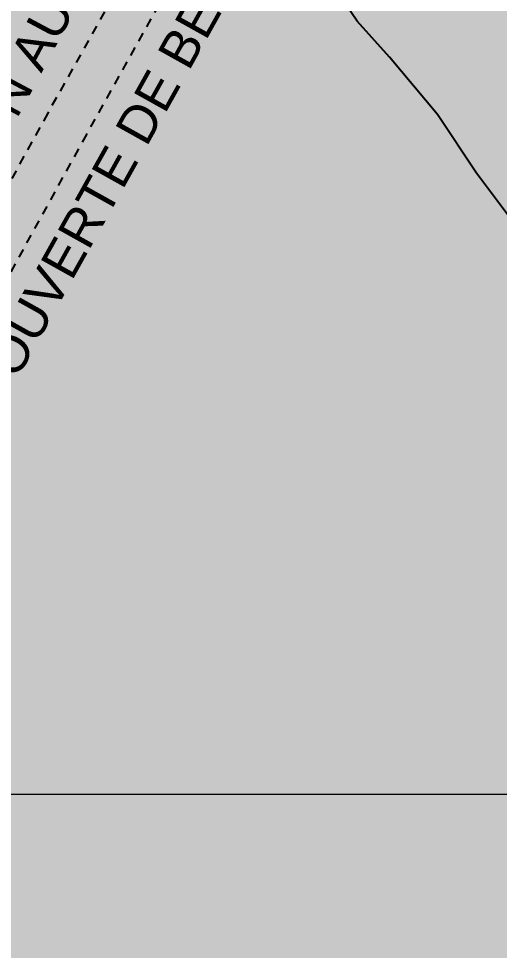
# Model space of a CAD drawing. Extents: x 62300 to 62842, y 108162 to 108787.
# Drawn here: x 62458.84 to 62474.95, y 108494.76 to 108525.99 of the extents above; entities that cross this region are included whole.
import ezdxf

# ---------------------------------------------------------------- set-up
doc = ezdxf.new("R2010")
doc.units = 0
doc.header["$LTSCALE"] = 0.999985
doc.header["$MEASUREMENT"] = 0
doc.linetypes.add('DOT', pattern=[0.55, 0.3, -0.25])
doc.layers.add('0_Hatch', color=2, linetype='Continuous', lineweight=9)
for name, color, linetype in [('Bâti', 7, 'Continuous'), ('colore lago', 131, 'Continuous'), ('coordinate', 2, 'Continuous'), ('TalusHautBas', 7, 'Continuous'), ('TEXT035', 1, 'Continuous')]:
    doc.layers.add(name, color=color, linetype=linetype)
doc.styles.add('ARIAL', font='arial.ttf')

msp = doc.modelspace()

# ---------------------------------------------------------------- hatches: boundary and pattern name
at = {"layer": '0_Hatch'}
h = msp.add_hatch(color=23, dxfattribs=at)
h.dxf.hatch_style = 1
h.paths.add_polyline_path([(62483.297, 108515.684), (62482.032, 108517.097), (62480.797, 108518.624), (62479.381, 108520.094), (62478.303, 108521.736), (62477.321, 108523.279), (62476.207, 108524.706), (62475.417, 108526.585), (62474.691, 108527.672), (62474.199, 108528.908), (62472.861, 108530.056), (62471.982, 108530.92), (62470.881, 108534.491), (62470.759, 108537.242), (62470.68, 108538.889), (62471.308, 108540.459), (62471.782, 108541.391), (62472.496, 108542.964), (62471.397, 108544.28), (62471.521, 108544.381), (62471.307, 108544.63), (62468.158, 108548.302), (62467.459, 108547.562), (62466.818, 108546.48), (62466.033, 108544.564), (62465.943, 108542.034), (62464.463, 108541.58), (62464.922, 108540.056), (62465.635, 108538.368), (62466.526, 108536.084), (62467.294, 108533.586), (62467.904, 108531.734), (62468.335, 108529.356), (62469.135, 108527.456), (62470.188, 108525.91), (62471.267, 108524.698), (62472.873, 108522.774), (62474.189, 108520.808), (62475.889, 108518.535), (62477.975, 108515.927), (62480.167, 108513.315), (62482.457, 108510.57), (62484.555, 108507.662), (62486.92, 108504.999), (62489.135, 108502.419), (62490.622, 108500.479), (62491.827, 108498.973), (62493.129, 108497.806), (62494.48, 108496.495), (62496.19, 108495.56), (62497.731, 108495.16), (62499.247, 108494.765), (62500.926, 108494.352), (62502.672, 108493.881), (62504.595, 108493.435), (62506.229, 108492.99), (62508.5, 108492.315), (62510.226, 108491.698), (62512.018, 108490.794), (62513.477, 108490.005), (62515.152, 108489.294), (62513.59, 108490.987), (62513.852, 108495.246), (62509.551, 108501.17), (62508.982, 108501.068), (62506.616, 108500.849), (62505.254, 108500.524), (62503.455, 108500.237), (62501.638, 108500.05), (62499.811, 108499.923), (62498.418, 108499.75), (62497.259, 108500.191), (62496.031, 108500.762), (62495.132, 108501.512), (62493.506, 108503.289), (62492.119, 108504.715), (62490.787, 108506.486), (62489.29, 108508.763), (62487.365, 108510.725), (62486.104, 108512.363), (62484.545, 108514.141)])
at = {"layer": 'colore lago', "linetype": 'Continuous', "lineweight": 0}
msp.add_hatch(color=256, dxfattribs=at).paths.add_polyline_path([(62547.915, 108426.777), (62544.897, 108437.007), (62544.493, 108444.651), (62545.356, 108452.699), (62543.608, 108459.606), (62537.06, 108468.431), (62530.397, 108473.862), (62527.61, 108478.063), (62523.513, 108483.362), (62517.305, 108489.509), (62515.162, 108489.283), (62513.477, 108490.005), (62512.018, 108490.794), (62510.226, 108491.698), (62508.5, 108492.315), (62506.793, 108492.848), (62506.229, 108492.99), (62504.595, 108493.435), (62502.672, 108493.881), (62500.915, 108494.258), (62499.247, 108494.765), (62497.742, 108495.099), (62496.19, 108495.56), (62494.48, 108496.495), (62493.129, 108497.806), (62491.827, 108498.973), (62490.622, 108500.479), (62489.135, 108502.419), (62486.92, 108504.999), (62484.555, 108507.662), (62482.457, 108510.57), (62480.167, 108513.315), (62477.975, 108515.927), (62475.889, 108518.535), (62474.189, 108520.808), (62472.873, 108522.774), (62471.267, 108524.698), (62470.188, 108525.91), (62469.135, 108527.456), (62468.335, 108529.356), (62467.904, 108531.734), (62466.526, 108536.084), (62465.635, 108538.368), (62464.922, 108540.056), (62464.463, 108541.58), (62465.943, 108542.034), (62466.033, 108544.564), (62466.818, 108546.48), (62467.459, 108547.562), (62468.158, 108548.302), (62466.582, 108550.14), (62461.323, 108555.669), (62452.234, 108564.908), (62445.975, 108571.355), (62438.597, 108578.993), (62431.968, 108586.051), (62422.759, 108596.383), (62419.614, 108600.43), (62408.579, 108615.912), (62402.883, 108625.049), (62402.43, 108624.768), (62397.589, 108621.762), (62392.271, 108618.46), (62379.582, 108610.581), (62385.62, 108600.92), (62400.115, 108577.726), (62397.691, 108576.2), (62399.555, 108573.013), (62400.542, 108570.997), (62402.182, 108566.645), (62403.779, 108562.376), (62405.518, 108558.228), (62408.196, 108552.888), (62411.192, 108547.807), (62415.156, 108541.54), (62417.677, 108537.481), (62418.985, 108535.375), (62423.804, 108527.74), (62427.401, 108522.066), (62428.917, 108522.33), (62431.999, 108520.483), (62435.209, 108517.103), (62435.248, 108508.375), (62442.532, 108497.745), (62448.327, 108490.271), (62457.902, 108478.106), (62469.007, 108462.331), (62468.89, 108461.981), (62477.152, 108449.843), (62486.864, 108436.011), (62496.889, 108418.536), (62504.8, 108403.974), (62555.468, 108403.974), (62553.625, 108410.285), (62549.503, 108421.578)])

# ---------------------------------------------------------------- linework, layer by layer
at = {"layer": 'Bâti', "linetype": 'DOT'}
for p, q in [((62465.739, 108533.423), (62459.812, 108522.821)), ((62467.031, 108532.701), (62461.104, 108522.099)), ((62459.812, 108522.821), (62452.81, 108510.107)), ((62461.109, 108522.107), (62454.107, 108509.393))]:
    msp.add_line(p, q, dxfattribs=at)
at = {"layer": 'coordinate', "linetype": 'Continuous', "lineweight": 0}
msp.add_line((62300, 108500), (62477.656, 108500), dxfattribs=at)
at = {"layer": 'TalusHautBas', "linetype": 'Continuous', "flags": 128}
msp.add_lwpolyline([(62506.793, 108492.848), (62504.595, 108493.435), (62502.672, 108493.881), (62500.915, 108494.258), (62499.247, 108494.765), (62497.742, 108495.099), (62496.19, 108495.56), (62494.48, 108496.495), (62493.129, 108497.806), (62491.827, 108498.973), (62490.622, 108500.479), (62489.135, 108502.419), (62486.92, 108504.999), (62484.555, 108507.662), (62482.457, 108510.57), (62480.167, 108513.315), (62477.975, 108515.927), (62475.889, 108518.535), (62474.189, 108520.808), (62472.873, 108522.774), (62471.267, 108524.698), (62470.188, 108525.91), (62469.135, 108527.456)], dxfattribs=at)

# ---------------------------------------------------------------- texts
at = {"layer": 'TEXT035', "linetype": 'Continuous', "lineweight": 0, "style": 'ARIAL'}
for s, rotation, p in [('CANALISATION AU FOND DE LA SÛRE', 61.8849, (62453.334, 108512.421)), ('RECOUVERTE DE BETON', 60.8401, (62456.974, 108510.644))]:
    msp.add_text(s, height=1.25, rotation=rotation, dxfattribs=at).set_placement(p)

doc.saveas('drawing.dxf')
